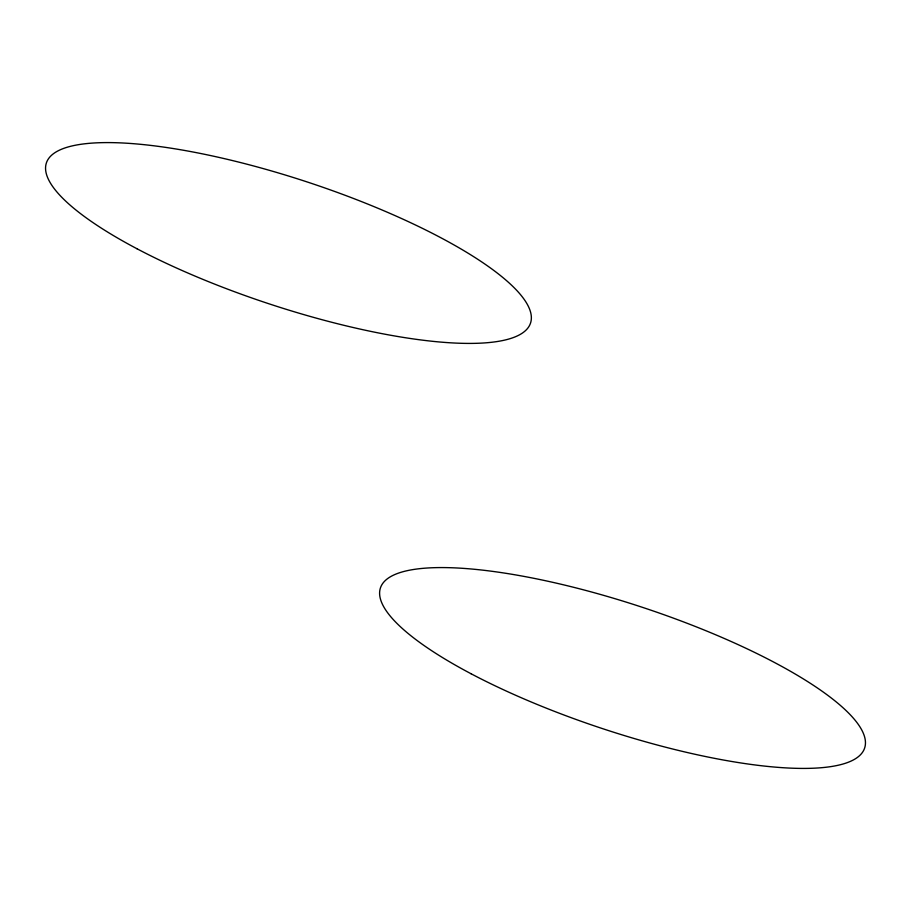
<?xml version="1.0" encoding="UTF-8"?>
<svg xmlns="http://www.w3.org/2000/svg" width="911" height="911" viewBox="0 0 911 911"><rect width="100%" height="100%" fill="white"/><g stroke="black" fill="none" stroke-linecap="round" stroke-linejoin="round"><path stroke-width="1.37" d="M136.98 248.749A254.978 63.838 18.3 0 0 528.642 326.947A254.978 63.838 18.3 0 0 199.737 153.31A254.978 63.838 18.3 0 0 136.98 248.749M471.067 673.753A254.978 63.838 18.3 0 0 862.74 751.939A254.978 63.838 18.3 0 0 533.835 578.303A254.978 63.838 18.3 0 0 471.067 673.753"/></g></svg>
